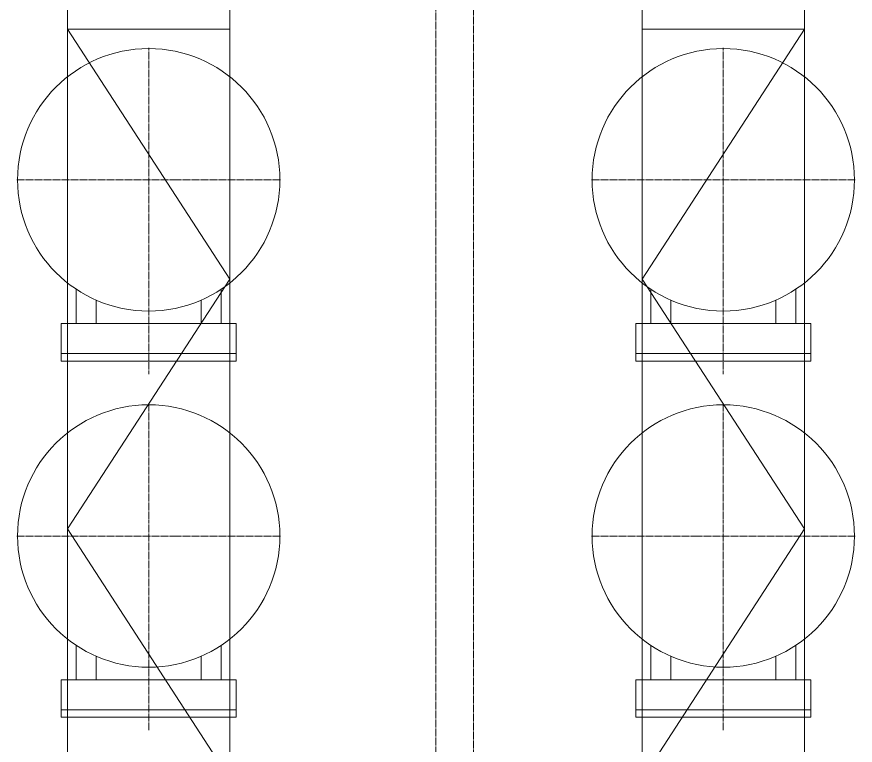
# Model space of a CAD drawing. Header units: millimetres. Extents: x -50460 to 50460, y -35640 to 35640.
# Drawn here: x 34943 to 38299, y 23952 to 26867 of the extents above; entities that cross this region are included whole.
import ezdxf

# ---------------------------------------------------------------- set-up
doc = ezdxf.new("R2010")
doc.units = ezdxf.units.MM
doc.linetypes.add('点画线', pattern=[18, 12, -2, 2, -2])
for name, color, linetype, lineweight in [('EB0', 7, 'Continuous', 15), ('中心线层', 1, '点画线', 18), ('尺寸线层', 4, 'Continuous', 18), ('细实线层', 3, 'Continuous', 18)]:
    doc.layers.add(name, color=color, linetype=linetype, lineweight=lineweight)

# ---------------------------------------------------------------- blocks, each defined once
blk = doc.blocks.new('*X658')
at = {"layer": '中心线层', "linetype": '点画线', "lineweight": 18}
blk.add_line((0, 162.5), (0, 7150), dxfattribs=at)
blk = doc.blocks.new('*X687')
at = {"layer": 'EB0'}
for p, q in [((-580, -55.3), (-580, -192.7)), ((0, -55.3), (0, -192.7)), ((-500, -98.9), (-500, -192.7)), ((-80, -98.9), (-80, -192.7)), ((-640, -192.7), (-640, -342.7)), ((-640, -192.7), (60, -192.7)), ((60, -192.7), (60, -342.7)), ((-640, -312.7), (60, -312.7)), ((-640, -342.7), (60, -342.7))]:
    blk.add_line(p, q, dxfattribs=at)
at = {"layer": '中心线层', "linetype": '点画线', "lineweight": 18}
for p, q in [((-290, -395), (-290, 910.3)), ((-818, 382.3), (238, 382.3))]:
    blk.add_line(p, q, dxfattribs=at)
at = {"layer": '细实线层'}
blk.add_circle((-290, 382.3), 525, dxfattribs=at)
blk = doc.blocks.new('*X688')
at = {"layer": 'EB0'}
for p, q in [((-580, -55.3), (-580, -192.7)), ((0, -55.3), (0, -192.7)), ((-500, -98.9), (-500, -192.7)), ((-80, -98.9), (-80, -192.7)), ((-640, -192.7), (-640, -342.7)), ((-640, -192.7), (60, -192.7)), ((60, -192.7), (60, -342.7)), ((-640, -312.7), (60, -312.7)), ((-640, -342.7), (60, -342.7))]:
    blk.add_line(p, q, dxfattribs=at)
at = {"layer": '中心线层', "linetype": '点画线', "lineweight": 18}
for p, q in [((-290, -395), (-290, 910.3)), ((-818, 382.3), (238, 382.3))]:
    blk.add_line(p, q, dxfattribs=at)
at = {"layer": '细实线层'}
blk.add_circle((-290, 382.3), 525, dxfattribs=at)
blk = doc.blocks.new('*X691')
at = {"layer": 'EB0'}
for p, q in [((-580, -55.3), (-580, -192.7)), ((0, -55.3), (0, -192.7)), ((-500, -98.9), (-500, -192.7)), ((-80, -98.9), (-80, -192.7)), ((-640, -192.7), (-640, -342.7)), ((-640, -192.7), (60, -192.7)), ((60, -192.7), (60, -342.7)), ((-640, -312.7), (60, -312.7)), ((-640, -342.7), (60, -342.7))]:
    blk.add_line(p, q, dxfattribs=at)
at = {"layer": '中心线层', "linetype": '点画线', "lineweight": 18}
for p, q in [((-290, -395), (-290, 910.3)), ((-818, 382.3), (238, 382.3))]:
    blk.add_line(p, q, dxfattribs=at)
at = {"layer": '细实线层'}
blk.add_circle((-290, 382.3), 525, dxfattribs=at)
blk = doc.blocks.new('*X692')
at = {"layer": 'EB0'}
for p, q in [((-580, -55.3), (-580, -192.7)), ((0, -55.3), (0, -192.7)), ((-500, -98.9), (-500, -192.7)), ((-80, -98.9), (-80, -192.7)), ((-640, -192.7), (-640, -342.7)), ((-640, -192.7), (60, -192.7)), ((60, -192.7), (60, -342.7)), ((-640, -312.7), (60, -312.7)), ((-640, -342.7), (60, -342.7))]:
    blk.add_line(p, q, dxfattribs=at)
at = {"layer": '中心线层', "linetype": '点画线', "lineweight": 18}
for p, q in [((-290, -395), (-290, 910.3)), ((-818, 382.3), (238, 382.3))]:
    blk.add_line(p, q, dxfattribs=at)
at = {"layer": '细实线层'}
blk.add_circle((-290, 382.3), 525, dxfattribs=at)

msp = doc.modelspace()

# ---------------------------------------------------------------- linework, layer by layer
at = {"layer": '中心线层', "linetype": '点画线', "lineweight": 18}
msp.add_line((36621.063, 20461.445), (36621.063, 27717.445), dxfattribs=at)
at = {"layer": '尺寸线层'}
for p, q in [((35146.063, 20464.445), (35146.063, 27714.445)), ((35796.063, 20464.445), (35796.063, 27714.445)), ((37446.063, 20464.445), (37446.063, 27714.445)), ((38096.063, 20464.445), (38096.063, 27714.445)), ((35146.063, 26817.493), (35796.063, 25817.493)), ((35146.063, 26817.493), (35796.063, 26817.493)), ((38096.063, 26817.493), (37446.063, 25817.493)), ((38096.063, 26817.493), (37446.063, 26817.493)), ((35146.063, 24817.493), (35796.063, 25817.493)), ((38096.063, 24817.493), (37446.063, 25817.493)), ((35146.063, 24817.493), (35796.063, 23817.493)), ((38096.063, 24817.493), (37446.063, 23817.493))]:
    msp.add_line(p, q, dxfattribs=at)

# ---------------------------------------------------------------- block references
for name, p in [('*X658', (36771.063, 20464.445)), ('*X688', (35761.063, 25832.136)), ('*X692', (38061.063, 25832.136)), ('*X687', (35761.063, 24407.136)), ('*X691', (38061.063, 24407.136))]:
    msp.add_blockref(name, p, dxfattribs=at)

doc.saveas('drawing.dxf')
